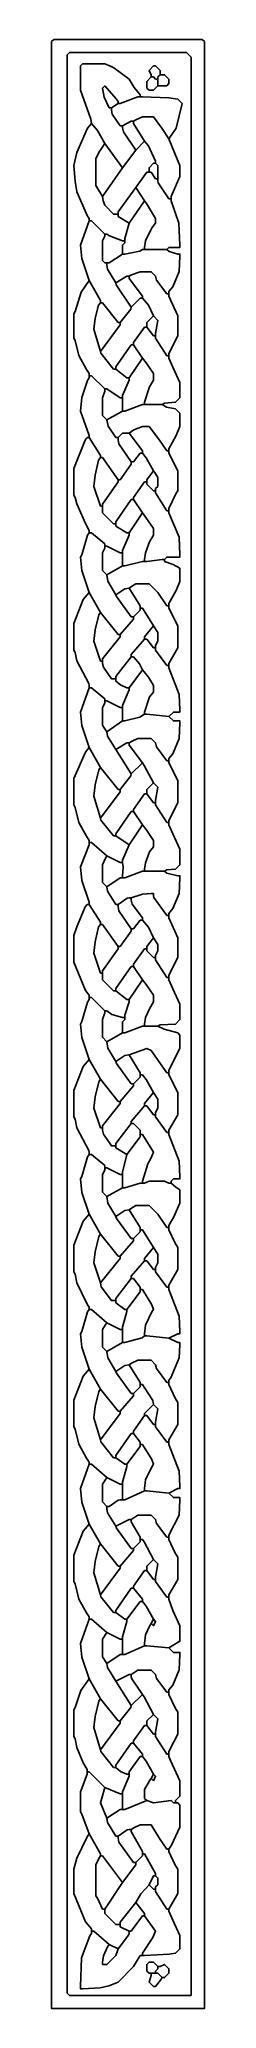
# Model space of a CAD drawing. Extents: x 0 to 1753, y 25 to 22631.
import ezdxf

# ---------------------------------------------------------------- set-up
doc = ezdxf.new("R2010")
doc.units = 0
doc.layers.get('0').update_dxf_attribs({"linetype": 'CONTINUOUS'})

msp = doc.modelspace()

# ---------------------------------------------------------------- linework, layer by layer
at = {"color": 7, "linetype": 'CONTINUOUS'}
for points in [[(1752.6, 50.8), (1752.6, 22606), (1727.2, 22631.4), (25.4, 22631.4), (0, 22606), (0, 50.8)], [(1574.8, 177.8), (203.2, 177.8), (177.8, 203.2), (177.8, 22453.6), (203.2, 22479), (1549.4, 22479), (1600.2, 22428.2), (1600.2, 203.2)], [(457.2, 21666.2), (449.58, 21714.46), (330.2, 22047.2), (330.2, 22326.6), (355.6, 22352), (609.6, 22352), (683.26, 22318.98), (713.74, 22306.28), (889, 22174.2), (945.896, 22077.172), (1016, 21996.4)], [(1143, 22199.6), (1092.2, 22148.8), (1092.2, 22072.6), (1117.6, 22047.2), (1168.4, 22047.2), (1219.2, 22098)], [(1143, 22225), (1117.6, 22275.8), (1168.4, 22326.6), (1193.8, 22326.6), (1244.6, 22275.8), (1244.6, 22250.4)], [(1143, 22199.6), (1143, 22225)], [(1168.4, 22199.6), (1143, 22199.6)], [(1193.8, 22174.2), (1168.4, 22199.6)], [(1219.2, 22174.2), (1193.8, 22174.2)], [(1219.2, 22199.6), (1244.6, 22225)], [(1219.2, 22174.2), (1219.2, 22199.6)], [(1219.2, 22148.8), (1219.2, 22174.2)], [(1244.6, 22225), (1244.6, 22250.4)], [(1270, 22225), (1244.6, 22225)], [(1244.6, 22098), (1320.8, 22098), (1346.2, 22123.4), (1346.2, 22174.2), (1295.4, 22225), (1270, 22225)], [(660.4, 21844), (601.98, 21968.46), (584.2, 22072.6), (609.6, 22098), (741.68, 21948.14), (762, 21920.2)], [(787.4, 21894.8), (990.6, 21971)], [(1016, 21971), (990.6, 21971)], [(1016, 21971), (1016, 21996.4)], [(1041.4, 21971), (1016, 21971)], [(1346.2, 21488.4), (1427.48, 21612.86), (1498.6, 21894.8), (1447.8, 21945.6), (1345.303529, 21959.345882), (1041.4, 21971)], [(1219.2, 22123.4), (1219.2, 22148.8)], [(1219.2, 22098), (1219.2, 22123.4)], [(1244.6, 22098), (1219.2, 22098)], [(685.8, 21844), (660.4, 21844)], [(685.8, 21844), (762, 21894.8)], [(685.8, 21818.6), (685.8, 21844)], [(787.4, 21640.8), (695.96, 21772.88), (685.8, 21818.6)], [(762, 21894.8), (762, 21920.2)], [(787.4, 21894.8), (762, 21894.8)], [(1346.2, 21488.4), (1264.138462, 21611.492308), (1168.4, 21742.4), (1041.4, 21742.4), (967.74, 21709.38), (939.8, 21691.6)], [(431.8, 20574), (411.48, 20601.94), (289.697297, 20880.516216), (269.102703, 21004.083784), (254, 21183.6), (289.697297, 21334.283784), (412.261538, 21611.492308), (457.2, 21666.2)], [(609.6, 21437.6), (527.304, 21585.428), (457.2, 21666.2)], [(812.8, 21640.8), (787.4, 21640.8)], [(812.8, 21640.8), (914.4, 21691.6)], [(812.8, 21615.4), (812.8, 21640.8)], [(965.2, 21361.4), (822.96, 21569.68), (812.8, 21615.4)], [(939.8, 21691.6), (914.4, 21691.6)], [(939.8, 21666.2), (939.8, 21691.6)], [(1066.8, 21463), (939.8, 21666.2)], [(1371.6, 20828), (1473.2, 21056.6), (1473.2, 21183.6), (1440.18, 21257.26), (1346.2, 21488.4)], [(584.2, 20828), (508, 20955), (508, 21259.8), (541.02, 21333.46), (609.6, 21437.6)], [(812.8, 21158.2), (609.6, 21437.6)], [(812.8, 21158.2), (965.2, 21361.4)], [(965.2, 21361.4), (1066.8, 21463)], [(1193.8, 21234.4), (1111.738462, 21408.292308), (1066.8, 21463)], [(584.2, 20828), (812.8, 21158.2)], [(965.2, 20929.6), (1092.2, 21107.4)], [(1117.6, 21107.4), (1092.2, 21107.4)], [(1117.6, 21132.8), (1117.6, 21158.2), (1168.4, 21209)], [(1117.6, 21107.4), (1117.6, 21132.8)], [(1143, 21107.4), (1117.6, 21107.4)], [(1193.8, 21031.2), (1143, 21107.4)], [(1193.8, 21209), (1168.4, 21209)], [(1193.8, 21209), (1193.8, 21234.4)], [(1219.2, 21056.6), (1219.2, 21183.6), (1193.8, 21209)], [(1219.2, 21031.2), (1193.8, 21031.2)], [(1219.2, 21031.2), (1219.2, 21056.6)], [(1219.2, 21005.8), (1219.2, 21031.2)], [(736.6, 20624.8), (711.2, 20624.8), (609.6, 20726.4), (591.82, 20779.74), (584.2, 20828)], [(762, 20650.2), (965.2, 20929.6)], [(1066.8, 20777.2), (965.2, 20929.6)], [(1346.2, 20802.6), (1224.28, 20982.94), (1219.2, 21005.8)], [(1371.6, 20802.6), (1346.2, 20802.6)], [(1371.6, 20802.6), (1371.6, 20828)], [(1371.6, 20777.2), (1371.6, 20802.6)], [(431.8, 20548.6), (431.8, 20574)], [(762, 20624.8), (736.6, 20624.8)], [(762, 20624.8), (762, 20650.2)], [(762, 20599.4), (762, 20624.8)], [(889, 20523.2), (762, 20599.4)], [(889, 20523.2), (1066.8, 20777.2)], [(1066.8, 20243.8), (1075.764706, 20317.758824), (1148.861538, 20468.492308), (1193.8, 20523.2), (1193.8, 20574), (1087.12, 20749.26), (1066.8, 20777.2)], [(1473.2, 20269.2), (1461.74918, 20522.159016), (1371.6, 20777.2)], [(431.8, 19862.8), (346.635294, 20114.558824), (330.2, 20269.2), (431.8, 20548.6)], [(457.2, 20548.6), (431.8, 20548.6)], [(609.6, 20396.2), (457.2, 20548.6)], [(609.6, 20066), (584.2, 20091.4), (584.2, 20320), (609.6, 20370.8)], [(635, 20396.2), (609.6, 20396.2)], [(609.6, 20370.8), (609.6, 20396.2)], [(812.8, 20320), (662.94, 20375.88), (635, 20396.2)], [(838.2, 20345.4), (889, 20523.2)], [(838.2, 20320), (838.2, 20345.4)], [(660.4, 20066), (812.8, 20167.6)], [(838.2, 20320), (812.8, 20320)], [(812.8, 20193), (812.8, 20269.2), (838.2, 20294.6)], [(812.8, 20167.6), (812.8, 20193)], [(838.2, 20167.6), (812.8, 20167.6)], [(838.2, 20294.6), (838.2, 20320)], [(838.2, 20167.6), (1013.758824, 20201.964706), (1041.4, 20218.4)], [(1066.8, 20218.4), (1041.4, 20218.4)], [(1066.8, 20218.4), (1066.8, 20243.8)], [(1092.2, 20218.4), (1066.8, 20218.4)], [(1320.8, 20218.4), (1092.2, 20218.4)], [(1320.8, 20218.4), (1346.2, 20243.8), (1447.8, 20243.8)], [(1447.8, 20167.6), (1348.74, 20198.08), (1320.8, 20218.4)], [(1346.2, 19735.8), (1391.138462, 19790.507692), (1462.258462, 19965.767692), (1473.2, 20142.2)], [(1447.8, 20243.8), (1473.2, 20243.8), (1473.2, 20269.2)], [(1473.2, 20142.2), (1473.2, 20167.6), (1447.8, 20167.6)], [(635, 20066), (609.6, 20066)], [(660.4, 20066), (635, 20066)], [(635, 20040.6), (635, 20066)], [(736.6, 19837.4), (642.62, 19992.34), (635, 20040.6)], [(736.6, 19837.4), (863.6, 19913.6)], [(889, 19913.6), (863.6, 19913.6)], [(1320.8, 19710.4), (1203.96, 19867.88), (1193.8, 19913.6), (1143, 19964.4), (1016, 19964.4), (916.641176, 19930.035294), (889, 19913.6)], [(889, 19888.2), (889, 19913.6)], [(431.8, 18796), (400.538462, 18842.892308), (312.42, 19001.74), (269.630769, 19175.046154), (254, 19202.4), (254, 19481.8), (269.630769, 19509.153846), (340.36, 19730.72), (431.8, 19862.8)], [(558.8, 19634.2), (431.8, 19862.8)], [(914.4, 19558), (741.68, 19814.54), (736.6, 19837.4)], [(1041.4, 19685), (889, 19888.2)], [(1041.4, 19659.6), (1041.4, 19685)], [(1346.2, 19710.4), (1320.8, 19710.4)], [(1346.2, 19710.4), (1346.2, 19735.8)], [(1346.2, 19685), (1346.2, 19710.4)], [(1346.2, 19024.6), (1447.8, 19227.8), (1447.8, 19456.4), (1346.2, 19685)], [(558.8, 19050), (482.6, 19304), (498.230769, 19432.953846), (538.48, 19580.86), (558.8, 19608.8)], [(558.8, 19608.8), (558.8, 19634.2)], [(584.2, 19608.8), (558.8, 19608.8)], [(762, 19380.2), (584.2, 19608.8)], [(787.4, 19380.2), (909.32, 19535.14), (914.4, 19558)], [(914.4, 19558), (1016, 19659.6)], [(1041.4, 19659.6), (1016, 19659.6)], [(1168.4, 19456.4), (1111.504, 19578.828), (1041.4, 19659.6)], [(1092.2, 19354.8), (1092.2, 19380.2), (1168.4, 19456.4)], [(1193.8, 19253.2), (1219.2, 19405.6), (1168.4, 19456.4)], [(558.8, 19050), (787.4, 19354.8)], [(787.4, 19380.2), (762, 19380.2)], [(787.4, 19354.8), (787.4, 19380.2)], [(939.8, 19151.6), (1066.8, 19329.4)], [(1092.2, 19329.4), (1066.8, 19329.4)], [(1092.2, 19329.4), (1092.2, 19354.8)], [(1168.4, 19227.8), (1092.2, 19329.4)], [(1193.8, 19227.8), (1168.4, 19227.8)], [(1193.8, 19227.8), (1193.8, 19253.2)], [(1193.8, 19202.4), (1193.8, 19227.8)], [(711.2, 18846.8), (564.661538, 19028.507692), (558.8, 19050)], [(736.6, 18872.2), (914.4, 19126.2)], [(939.8, 19126.2), (914.4, 19126.2)], [(939.8, 19126.2), (939.8, 19151.6)], [(1041.4, 18973.8), (939.8, 19126.2)], [(1320.8, 18999.2), (1193.8, 19202.4)], [(1346.2, 18999.2), (1320.8, 18999.2)], [(1346.2, 18999.2), (1346.2, 19024.6)], [(1346.2, 18973.8), (1346.2, 18999.2)], [(431.8, 18770.6), (431.8, 18796)], [(457.2, 18770.6), (431.8, 18770.6)], [(431.8, 18745.2), (431.8, 18770.6)], [(609.6, 18618.2), (457.2, 18770.6)], [(736.6, 18846.8), (711.2, 18846.8)], [(736.6, 18846.8), (736.6, 18872.2)], [(863.6, 18745.2), (736.6, 18846.8)], [(889, 18745.2), (1041.4, 18973.8)], [(1066.8, 18465.8), (1122.68, 18641.06), (1168.4, 18719.8), (1168.4, 18796), (1086.338462, 18919.092308), (1041.4, 18973.8)], [(1270, 18440.4), (1297.116216, 18455.502703), (1422.4, 18465.8), (1473.2, 18516.6), (1473.2, 18694.4), (1391.92, 18869.66), (1346.2, 18973.8)], [(431.8, 18084.8), (330.2, 18364.2), (346.635294, 18518.841176), (411.48, 18717.26), (431.8, 18745.2)], [(635, 18262.6), (584.2, 18313.4), (584.2, 18516.6), (609.6, 18592.8)], [(635, 18618.2), (609.6, 18618.2)], [(609.6, 18592.8), (609.6, 18618.2)], [(787.4, 18516.6), (635, 18618.2)], [(812.8, 18542), (889, 18719.8)], [(812.8, 18516.6), (812.8, 18542)], [(889, 18745.2), (863.6, 18745.2)], [(889, 18719.8), (889, 18745.2)], [(635, 18262.6), (812.8, 18364.2)], [(812.8, 18516.6), (787.4, 18516.6)], [(812.8, 18491.2), (812.8, 18516.6)], [(812.8, 18389.6), (812.8, 18491.2)], [(812.8, 18364.2), (812.8, 18389.6)], [(838.2, 18364.2), (812.8, 18364.2)], [(838.2, 18364.2), (1041.4, 18440.4)], [(1066.8, 18440.4), (1041.4, 18440.4)], [(1066.8, 18440.4), (1066.8, 18465.8)], [(1092.2, 18440.4), (1066.8, 18440.4)], [(1270, 18440.4), (1092.2, 18440.4)], [(1346.2, 17932.4), (1427.48, 18082.26), (1473.2, 18186.4), (1473.2, 18338.8), (1422.4, 18389.6), (1318.26, 18409.92), (1270, 18440.4)], [(431.8, 18059.4), (431.8, 18084.8)], [(736.6, 18059.4), (648.137931, 18191.655172), (635, 18262.6)], [(762, 18059.4), (812.8, 18110.2), (889, 18110.2)], [(1320.8, 17907), (1238.738462, 18030.092308), (1117.6, 18186.4), (1041.4, 18186.4), (945.055172, 18147.862069), (889, 18110.2)], [(1041.4, 17907), (889, 18110.2)], [(431.8, 16992.6), (386.861538, 17072.707692), (288.364706, 17299.641176), (270.435294, 17371.358824), (254, 17399), (254, 17703.8), (386.08, 18031.46), (406.4, 18059.4)], [(431.8, 18059.4), (406.4, 18059.4)], [(558.8, 17856.2), (431.8, 18059.4)], [(762, 18059.4), (736.6, 18059.4)], [(762, 18034), (762, 18059.4)], [(914.4, 17780), (772.16, 17988.28), (762, 18034)], [(939.8, 17780), (1016, 17881.6)], [(1041.4, 17881.6), (1016, 17881.6)], [(1041.4, 17881.6), (1041.4, 17907)], [(1168.4, 17678.4), (1086.338462, 17826.892308), (1041.4, 17881.6)], [(1346.2, 17907), (1320.8, 17907)], [(1346.2, 17907), (1346.2, 17932.4)], [(1346.2, 17881.6), (1346.2, 17907)], [(1346.2, 17246.6), (1430.02, 17421.86), (1447.8, 17449.8), (1447.8, 17678.4), (1346.2, 17881.6)], [(558.8, 17272), (482.6, 17500.6), (497.702703, 17629.316216), (538.48, 17802.86), (558.8, 17830.8)], [(558.8, 17830.8), (558.8, 17856.2)], [(584.2, 17830.8), (558.8, 17830.8)], [(762, 17576.8), (584.2, 17830.8)], [(787.4, 17576.8), (914.4, 17754.6)], [(939.8, 17780), (914.4, 17780)], [(914.4, 17754.6), (914.4, 17780)], [(1092.2, 17576.8), (1168.4, 17678.4)], [(1193.8, 17475.2), (1219.2, 17500.6), (1219.2, 17602.2), (1188.72, 17650.46), (1168.4, 17678.4)], [(584.2, 17297.4), (762, 17551.4)], [(787.4, 17576.8), (762, 17576.8)], [(762, 17551.4), (762, 17576.8)], [(939.8, 17373.6), (1066.8, 17551.4)], [(1092.2, 17551.4), (1066.8, 17551.4)], [(1092.2, 17551.4), (1092.2, 17576.8)], [(1092.2, 17526), (1092.2, 17551.4)], [(1168.4, 17449.8), (1092.2, 17526)], [(1193.8, 17449.8), (1168.4, 17449.8)], [(1193.8, 17449.8), (1193.8, 17475.2)], [(1193.8, 17424.4), (1193.8, 17449.8)], [(1320.8, 17221.2), (1193.8, 17424.4)], [(584.2, 17272), (558.8, 17272)], [(584.2, 17272), (584.2, 17297.4)], [(584.2, 17246.6), (584.2, 17272)], [(711.2, 17068.8), (584.2, 17195.8), (584.2, 17246.6)], [(736.6, 17094.2), (914.4, 17348.2)], [(889, 16967.2), (1041.4, 17195.8)], [(939.8, 17348.2), (914.4, 17348.2)], [(939.8, 17348.2), (939.8, 17373.6)], [(1041.4, 17195.8), (939.8, 17348.2)], [(1066.8, 16662.4), (1075.764706, 16736.358824), (1122.68, 16863.06), (1168.4, 16941.8), (1168.4, 17018), (1061.72, 17167.86), (1041.4, 17195.8)], [(1346.2, 17221.2), (1320.8, 17221.2)], [(1346.2, 17221.2), (1346.2, 17246.6)], [(1346.2, 17195.8), (1346.2, 17221.2)], [(1473.2, 16713.2), (1462.04878, 16915.160976), (1346.2, 17195.8)], [(431.8, 16281.4), (346.635294, 16533.158824), (330.2, 16687.8), (345.830769, 16715.153846), (411.48, 16939.26), (431.8, 16967.2)], [(431.8, 16967.2), (431.8, 16992.6)], [(457.2, 16967.2), (431.8, 16967.2)], [(609.6, 16840.2), (457.2, 16967.2)], [(736.6, 17068.8), (711.2, 17068.8)], [(736.6, 17068.8), (736.6, 17094.2)], [(736.6, 17043.4), (736.6, 17068.8)], [(863.6, 16967.2), (736.6, 17043.4)], [(889, 16967.2), (863.6, 16967.2)], [(889, 16941.8), (889, 16967.2)], [(635, 16484.6), (584.2, 16535.4), (584.2, 16738.6), (609.6, 16789.4)], [(609.6, 16814.8), (609.6, 16840.2)], [(635, 16814.8), (609.6, 16814.8)], [(609.6, 16789.4), (609.6, 16814.8)], [(787.4, 16738.6), (635, 16814.8)], [(812.8, 16738.6), (787.4, 16738.6)], [(812.8, 16764), (889, 16941.8)], [(812.8, 16738.6), (812.8, 16764)], [(812.8, 16713.2), (812.8, 16738.6)], [(635, 16484.6), (812.8, 16586.2)], [(812.8, 16611.6), (812.8, 16713.2)], [(812.8, 16586.2), (812.8, 16611.6)], [(838.2, 16586.2), (812.8, 16586.2)], [(838.2, 16586.2), (1041.4, 16637)], [(1066.8, 16637), (1041.4, 16637)], [(1066.8, 16637), (1066.8, 16662.4)], [(1092.2, 16637), (1066.8, 16637)], [(1092.2, 16637), (1270, 16662.4)], [(1295.4, 16662.4), (1270, 16662.4)], [(1295.4, 16662.4), (1320.8, 16687.8), (1447.8, 16687.8)], [(1295.4, 16637), (1295.4, 16662.4)], [(1346.2, 16154.4), (1427.48, 16304.26), (1473.2, 16408.4), (1473.2, 16560.8), (1394.758824, 16602.635294), (1295.4, 16637)], [(1447.8, 16687.8), (1473.2, 16687.8), (1473.2, 16713.2)], [(431.8, 15214.6), (425.938462, 15236.092308), (289.169231, 15495.953846), (269.630769, 15593.646154), (254, 15621), (254, 15925.8), (361.696, 16200.628), (431.8, 16281.4)], [(558.8, 16052.8), (431.8, 16281.4)], [(736.6, 16256), (643.964706, 16410.641176), (635, 16484.6)], [(736.6, 16256), (840.74, 16324.58), (889, 16332.2)], [(1320.8, 16129), (1219.2, 16281.4), (1117.6, 16383), (965.2, 16383), (916.94, 16352.52), (889, 16332.2)], [(1016, 16129), (889, 16332.2)], [(558.8, 15494), (482.6, 15722.6), (498.230769, 15851.553846), (541.02, 16024.86), (558.8, 16052.8)], [(762, 15798.8), (558.8, 16052.8)], [(914.4, 16002), (742.461538, 16234.507692), (736.6, 16256)], [(939.8, 16002), (1016, 16078.2)], [(1016, 16103.6), (1016, 16129)], [(1041.4, 16103.6), (1016, 16103.6)], [(1016, 16078.2), (1016, 16103.6)], [(1168.4, 15900.4), (1041.4, 16103.6)], [(1346.2, 16129), (1320.8, 16129)], [(1346.2, 16129), (1346.2, 16154.4)], [(1346.2, 16103.6), (1346.2, 16129)], [(1346.2, 15468.6), (1447.8, 15646.4), (1447.8, 15900.4), (1346.2, 16103.6)], [(787.4, 15798.8), (939.8, 15976.6)], [(939.8, 16002), (914.4, 16002)], [(939.8, 15976.6), (939.8, 16002)], [(1066.8, 15773.4), (1168.4, 15900.4)], [(1193.8, 15671.8), (1219.2, 15722.6), (1219.2, 15824.2), (1168.4, 15900.4)], [(584.2, 15519.4), (787.4, 15773.4)], [(787.4, 15798.8), (762, 15798.8)], [(787.4, 15773.4), (787.4, 15798.8)], [(914.4, 15570.2), (1066.8, 15748)], [(1066.8, 15748), (1066.8, 15773.4)], [(1092.2, 15748), (1066.8, 15748)], [(1168.4, 15646.4), (1092.2, 15748)], [(1193.8, 15646.4), (1168.4, 15646.4)], [(1193.8, 15646.4), (1193.8, 15671.8)], [(1193.8, 15621), (1193.8, 15646.4)], [(1320.8, 15443.2), (1193.8, 15621)], [(584.2, 15494), (558.8, 15494)], [(584.2, 15494), (584.2, 15519.4)], [(584.2, 15468.6), (584.2, 15494)], [(711.2, 15290.8), (685.8, 15290.8), (594.36, 15422.88), (584.2, 15468.6)], [(736.6, 15316.2), (914.4, 15544.8)], [(889, 15189.2), (1041.4, 15392.4)], [(914.4, 15544.8), (914.4, 15570.2)], [(939.8, 15544.8), (914.4, 15544.8)], [(1041.4, 15392.4), (1009.904, 15464.028), (939.8, 15544.8)], [(1066.8, 14909.8), (1123.461538, 15083.692308), (1168.4, 15138.4), (1168.4, 15214.6), (1111.504, 15311.628), (1041.4, 15392.4)], [(1346.2, 15443.2), (1320.8, 15443.2)], [(1346.2, 15443.2), (1346.2, 15468.6)], [(1346.2, 15417.8), (1346.2, 15443.2)], [(1473.2, 14935.2), (1462.258462, 15111.632308), (1346.2, 15417.8)], [(431.8, 14503.4), (346.635294, 14755.158824), (330.2, 14909.8), (431.8, 15189.2)], [(431.8, 15189.2), (431.8, 15214.6)], [(457.2, 15189.2), (431.8, 15189.2)], [(609.6, 15062.2), (457.2, 15189.2)], [(736.6, 15290.8), (711.2, 15290.8)], [(736.6, 15290.8), (736.6, 15316.2)], [(736.6, 15265.4), (736.6, 15290.8)], [(863.6, 15189.2), (791.307692, 15220.461538), (736.6, 15265.4)], [(812.8, 14986), (889, 15163.8)], [(889, 15189.2), (863.6, 15189.2)], [(889, 15163.8), (889, 15189.2)], [(635, 14681.2), (604.52, 14729.46), (584.2, 14757.4), (584.2, 14960.6), (609.6, 15011.4)], [(609.6, 15036.8), (609.6, 15062.2)], [(635, 15036.8), (609.6, 15036.8)], [(609.6, 15011.4), (609.6, 15036.8)], [(787.4, 14960.6), (635, 15036.8)], [(812.8, 14960.6), (787.4, 14960.6)], [(812.8, 14960.6), (812.8, 14986)], [(812.8, 14935.2), (812.8, 14960.6)], [(812.8, 14833.6), (812.8, 14935.2)], [(1447.8, 14909.8), (1473.2, 14909.8), (1473.2, 14935.2)], [(635, 14681.2), (812.8, 14808.2)], [(812.8, 14808.2), (812.8, 14833.6)], [(838.2, 14808.2), (812.8, 14808.2)], [(838.2, 14808.2), (1010.92, 14848.84), (1066.8, 14884.4)], [(1066.8, 14884.4), (1066.8, 14909.8)], [(1092.2, 14884.4), (1066.8, 14884.4)], [(1346.2, 14859), (1092.2, 14884.4)], [(1346.2, 14859), (1397, 14909.8), (1447.8, 14909.8)], [(1447.8, 14808.2), (1397, 14808.2), (1346.2, 14859)], [(1346.2, 14376.4), (1391.138462, 14431.107692), (1462.258462, 14606.367692), (1473.2, 14782.8)], [(1473.2, 14782.8), (1473.2, 14808.2), (1447.8, 14808.2)], [(431.8, 13436.6), (400.538462, 13483.492308), (312.42, 13642.34), (269.630769, 13815.646154), (254, 13843), (254, 14147.8), (386.861538, 14448.692308), (431.8, 14503.4)], [(558.8, 14274.8), (431.8, 14503.4)], [(736.6, 14478), (642.62, 14632.94), (635, 14681.2)], [(736.6, 14478), (863.6, 14554.2)], [(914.4, 14198.6), (736.6, 14478)], [(889, 14554.2), (863.6, 14554.2)], [(1320.8, 14351), (1205.005882, 14510.123529), (1193.8, 14554.2), (1143, 14605), (990.6, 14605), (916.94, 14571.98), (889, 14554.2)], [(889, 14528.8), (889, 14554.2)], [(1041.4, 14325.6), (889, 14528.8)], [(558.8, 13690.6), (482.6, 13944.6), (498.230769, 14073.553846), (541.02, 14246.86), (558.8, 14274.8)], [(762, 14020.8), (558.8, 14274.8)], [(914.4, 14198.6), (1041.4, 14325.6)], [(1168.4, 14097), (1061.72, 14297.66), (1041.4, 14325.6)], [(1346.2, 14351), (1320.8, 14351)], [(1346.2, 14351), (1346.2, 14376.4)], [(1346.2, 14325.6), (1346.2, 14351)], [(1346.2, 13665.2), (1447.8, 13868.4), (1447.8, 14122.4), (1346.2, 14325.6)], [(787.4, 14020.8), (762, 14020.8)], [(787.4, 14020.8), (909.32, 14175.74), (914.4, 14198.6)], [(787.4, 13995.4), (787.4, 14020.8)], [(1092.2, 13995.4), (1092.2, 14020.8), (1168.4, 14097)], [(1193.8, 13893.8), (1219.2, 14046.2), (1168.4, 14097)], [(558.8, 13690.6), (787.4, 13995.4)], [(939.8, 13792.2), (1066.8, 13970)], [(939.8, 13766.8), (939.8, 13792.2)], [(1092.2, 13970), (1066.8, 13970)], [(1092.2, 13970), (1092.2, 13995.4)], [(1168.4, 13868.4), (1092.2, 13970)], [(1193.8, 13868.4), (1168.4, 13868.4)], [(1193.8, 13868.4), (1193.8, 13893.8)], [(1193.8, 13843), (1193.8, 13868.4)], [(1320.8, 13639.8), (1193.8, 13843)], [(711.2, 13487.4), (564.661538, 13669.107692), (558.8, 13690.6)], [(736.6, 13512.8), (914.4, 13766.8)], [(889, 13385.8), (1041.4, 13614.4)], [(939.8, 13766.8), (914.4, 13766.8)], [(1041.4, 13614.4), (939.8, 13766.8)], [(1066.8, 13106.4), (1075.764706, 13180.358824), (1123.461538, 13305.692308), (1168.4, 13360.4), (1168.4, 13436.6), (1086.338462, 13559.692308), (1041.4, 13614.4)], [(1295.4, 13081), (1322.753846, 13096.630769), (1422.4, 13106.4), (1473.2, 13157.2), (1473.2, 13335), (1391.92, 13510.26), (1346.2, 13614.4)], [(1346.2, 13639.8), (1320.8, 13639.8)], [(1346.2, 13639.8), (1346.2, 13665.2)], [(1346.2, 13614.4), (1346.2, 13639.8)], [(431.8, 12725.4), (346.635294, 12977.158824), (330.2, 13131.8), (431.8, 13385.8)], [(431.8, 13411.2), (431.8, 13436.6)], [(457.2, 13411.2), (431.8, 13411.2)], [(431.8, 13385.8), (431.8, 13411.2)], [(635, 13258.8), (457.2, 13411.2)], [(736.6, 13487.4), (711.2, 13487.4)], [(736.6, 13487.4), (736.6, 13512.8)], [(889, 13385.8), (736.6, 13487.4)], [(812.8, 13208), (889, 13385.8)], [(635, 12903.2), (584.2, 12954), (584.2, 13157.2), (617.22, 13230.86), (635, 13258.8)], [(787.4, 13182.6), (635, 13258.8)], [(812.8, 13182.6), (787.4, 13182.6)], [(812.8, 13182.6), (812.8, 13208)], [(812.8, 13030.2), (822.569231, 13129.846154), (812.8, 13182.6)], [(635, 12903.2), (787.4, 13004.8)], [(736.6, 12700), (642.62, 12854.94), (635, 12903.2)], [(812.8, 13004.8), (787.4, 13004.8)], [(812.8, 13004.8), (812.8, 13030.2)], [(838.2, 13004.8), (812.8, 13004.8)], [(838.2, 13004.8), (1041.4, 13081)], [(1066.8, 13081), (1041.4, 13081)], [(1066.8, 13081), (1066.8, 13106.4)], [(1092.2, 13081), (1066.8, 13081)], [(1295.4, 13081), (1092.2, 13081)], [(1447.8, 13030.2), (1323.34, 13060.68), (1295.4, 13081)], [(1346.2, 12598.4), (1391.138462, 12653.107692), (1462.258462, 12828.367692), (1473.2, 13004.8)], [(1473.2, 13004.8), (1473.2, 13030.2), (1447.8, 13030.2)], [(431.8, 11658.6), (386.861538, 11713.307692), (254, 12039.6), (254, 12344.4), (288.364706, 12443.758824), (386.08, 12672.06), (406.4, 12700)], [(431.8, 12700), (406.4, 12700)], [(431.8, 12700), (431.8, 12725.4)], [(558.8, 12496.8), (431.8, 12700)], [(762, 12700), (736.6, 12700)], [(762, 12700), (866.14, 12771.12), (889, 12776.2)], [(762, 12674.6), (762, 12700)], [(914.4, 12420.6), (772.16, 12628.88), (762, 12674.6)], [(914.4, 12776.2), (889, 12776.2)], [(914.4, 12776.2), (1043.353846, 12817.230769), (1143, 12827)], [(914.4, 12750.8), (914.4, 12776.2)], [(1041.4, 12547.6), (924.56, 12705.08), (914.4, 12750.8)], [(1168.4, 12801.6), (1168.4, 12827), (1143, 12827)], [(1320.8, 12573), (1173.48, 12778.74), (1168.4, 12801.6)], [(558.8, 11912.6), (482.6, 12141.2), (497.702703, 12269.916216), (538.48, 12443.46), (558.8, 12471.4)], [(558.8, 12471.4), (558.8, 12496.8)], [(584.2, 12471.4), (558.8, 12471.4)], [(762, 12217.4), (584.2, 12471.4)], [(939.8, 12420.6), (1016, 12522.2)], [(1041.4, 12522.2), (1016, 12522.2)], [(1041.4, 12522.2), (1041.4, 12547.6)], [(1168.4, 12319), (1111.504, 12441.428), (1041.4, 12522.2)], [(1346.2, 12573), (1320.8, 12573)], [(1346.2, 12573), (1346.2, 12598.4)], [(1346.2, 12547.6), (1346.2, 12573)], [(1346.2, 11887.2), (1447.8, 12090.4), (1447.8, 12319), (1346.2, 12547.6)], [(787.4, 12217.4), (762, 12217.4)], [(762, 12192), (762, 12217.4)], [(787.4, 12217.4), (914.4, 12395.2)], [(939.8, 12420.6), (914.4, 12420.6)], [(914.4, 12395.2), (914.4, 12420.6)], [(1092.2, 12217.4), (1168.4, 12319)], [(1092.2, 12192), (1092.2, 12217.4)], [(1193.8, 12115.8), (1219.2, 12166.6), (1219.2, 12242.8), (1168.4, 12319)], [(584.2, 11938), (762, 12192)], [(736.6, 11734.8), (914.4, 11988.8)], [(939.8, 11988.8), (914.4, 11988.8)], [(939.8, 12014.2), (1066.8, 12192)], [(939.8, 11988.8), (939.8, 12014.2)], [(1041.4, 11836.4), (939.8, 11988.8)], [(1092.2, 12192), (1066.8, 12192)], [(1092.2, 12166.6), (1092.2, 12192)], [(1168.4, 12090.4), (1092.2, 12166.6)], [(1193.8, 12090.4), (1168.4, 12090.4)], [(1193.8, 12090.4), (1193.8, 12115.8)], [(1193.8, 12065), (1193.8, 12090.4)], [(1320.8, 11861.8), (1193.8, 12065)], [(584.2, 11912.6), (558.8, 11912.6)], [(584.2, 11912.6), (584.2, 11938)], [(584.2, 11887.2), (584.2, 11912.6)], [(711.2, 11709.4), (584.2, 11836.4), (584.2, 11887.2)], [(889, 11607.8), (1041.4, 11836.4)], [(1066.8, 11328.4), (1075.764706, 11402.358824), (1122.68, 11503.66), (1168.4, 11582.4), (1168.4, 11658.6), (1086.338462, 11781.692308), (1041.4, 11836.4)], [(1219.2, 11303), (1245.967692, 11317.458462), (1422.4, 11328.4), (1473.2, 11379.2), (1473.2, 11557), (1391.92, 11732.26), (1346.2, 11836.4)], [(1346.2, 11861.8), (1320.8, 11861.8)], [(1346.2, 11861.8), (1346.2, 11887.2)], [(1346.2, 11836.4), (1346.2, 11861.8)], [(431.8, 10922), (346.635294, 11173.758824), (330.2, 11328.4), (345.830769, 11355.753846), (411.48, 11579.86), (431.8, 11607.8)], [(431.8, 11633.2), (431.8, 11658.6)], [(457.2, 11633.2), (431.8, 11633.2)], [(431.8, 11607.8), (431.8, 11633.2)], [(609.6, 11480.8), (457.2, 11633.2)], [(736.6, 11709.4), (711.2, 11709.4)], [(736.6, 11709.4), (736.6, 11734.8)], [(863.6, 11607.8), (736.6, 11709.4)], [(838.2, 11430), (889, 11582.4)], [(889, 11607.8), (863.6, 11607.8)], [(889, 11582.4), (889, 11607.8)], [(635, 11125.2), (584.2, 11176), (584.2, 11379.2), (609.6, 11455.4)], [(635, 11480.8), (609.6, 11480.8)], [(609.6, 11455.4), (609.6, 11480.8)], [(812.8, 11404.6), (689.707692, 11435.861538), (635, 11480.8)], [(838.2, 11404.6), (812.8, 11404.6)], [(812.8, 11252.2), (812.8, 11353.8), (838.2, 11379.2)], [(838.2, 11404.6), (838.2, 11430)], [(838.2, 11379.2), (838.2, 11404.6)], [(838.2, 11226.8), (1041.4, 11303)], [(1066.8, 11303), (1041.4, 11303)], [(1066.8, 11303), (1066.8, 11328.4)], [(1092.2, 11303), (1066.8, 11303)], [(1219.2, 11303), (1092.2, 11303)], [(1346.2, 10795), (1455.42, 11021.06), (1473.2, 11049), (1473.2, 11201.4), (1447.8, 11226.8), (1292.86, 11269.98), (1219.2, 11303)], [(635, 11125.2), (812.8, 11226.8)], [(736.6, 10896.6), (643.964706, 11051.241176), (635, 11125.2)], [(812.8, 11226.8), (812.8, 11252.2)], [(838.2, 11226.8), (812.8, 11226.8)], [(431.8, 9855.2), (425.938462, 9876.692308), (289.169231, 10136.553846), (269.630769, 10234.246154), (254, 10261.6), (254, 10566.4), (361.696, 10841.228), (431.8, 10922)], [(558.8, 10693.4), (431.8, 10922)], [(736.6, 10896.6), (840.74, 10965.18), (889, 10972.8)], [(914.4, 10642.6), (742.461538, 10875.107692), (736.6, 10896.6)], [(1320.8, 10769.6), (1143, 11023.6), (1092.2, 11049), (889, 10972.8)], [(1016, 10769.6), (889, 10972.8)], [(558.8, 10134.6), (482.6, 10363.2), (498.230769, 10492.153846), (541.02, 10665.46), (558.8, 10693.4)], [(762, 10439.4), (558.8, 10693.4)], [(939.8, 10642.6), (914.4, 10642.6)], [(939.8, 10642.6), (1016, 10718.8)], [(939.8, 10617.2), (939.8, 10642.6)], [(1016, 10744.2), (1016, 10769.6)], [(1041.4, 10744.2), (1016, 10744.2)], [(1016, 10718.8), (1016, 10744.2)], [(1168.4, 10541), (1086.338462, 10689.492308), (1041.4, 10744.2)], [(1346.2, 10769.6), (1320.8, 10769.6)], [(1346.2, 10769.6), (1346.2, 10795)], [(1346.2, 10744.2), (1346.2, 10769.6)], [(1346.2, 10109.2), (1447.8, 10287), (1447.8, 10541), (1346.2, 10744.2)], [(584.2, 10160), (787.4, 10414)], [(787.4, 10439.4), (762, 10439.4)], [(787.4, 10439.4), (939.8, 10617.2)], [(787.4, 10414), (787.4, 10439.4)], [(1066.8, 10414), (1168.4, 10541)], [(1066.8, 10388.6), (1066.8, 10414)], [(1193.8, 10312.4), (1219.2, 10363.2), (1219.2, 10464.8), (1168.4, 10541)], [(736.6, 9956.8), (914.4, 10185.4)], [(914.4, 10210.8), (1066.8, 10388.6)], [(914.4, 10185.4), (914.4, 10210.8)], [(939.8, 10185.4), (914.4, 10185.4)], [(1016, 10083.8), (1016, 10109.2), (939.8, 10185.4)], [(1092.2, 10388.6), (1066.8, 10388.6)], [(1168.4, 10287), (1092.2, 10388.6)], [(1193.8, 10287), (1168.4, 10287)], [(1193.8, 10287), (1193.8, 10312.4)], [(1193.8, 10261.6), (1193.8, 10287)], [(1320.8, 10083.8), (1193.8, 10261.6)], [(584.2, 10134.6), (558.8, 10134.6)], [(584.2, 10134.6), (584.2, 10160)], [(584.2, 10109.2), (584.2, 10134.6)], [(711.2, 9931.4), (685.8, 9931.4), (594.36, 10063.48), (584.2, 10109.2)], [(736.6, 9931.4), (736.6, 9956.8)], [(863.6, 9829.8), (1016, 10033)], [(1016, 10058.4), (1016, 10083.8)], [(1041.4, 10058.4), (1016, 10058.4)], [(1016, 10033), (1016, 10058.4)], [(1041.4, 9525), (1102.36, 9723.12), (1137.138462, 9782.907692), (1168.4, 9855.2), (1041.4, 10058.4)], [(1346.2, 10083.8), (1320.8, 10083.8)], [(1346.2, 10083.8), (1346.2, 10109.2)], [(1346.2, 10058.4), (1346.2, 10083.8)], [(1473.2, 9575.8), (1462.258462, 9752.232308), (1346.2, 10058.4)], [(431.8, 9144), (346.635294, 9395.758824), (330.2, 9550.4), (345.830769, 9577.753846), (411.48, 9801.86), (431.8, 9829.8)], [(431.8, 9829.8), (431.8, 9855.2)], [(457.2, 9829.8), (431.8, 9829.8)], [(609.6, 9702.8), (457.2, 9829.8)], [(736.6, 9931.4), (711.2, 9931.4)], [(736.6, 9906), (736.6, 9931.4)], [(863.6, 9829.8), (736.6, 9906)], [(812.8, 9626.6), (863.6, 9829.8)], [(635, 9347.2), (584.2, 9398), (584.2, 9601.2), (609.6, 9652)], [(609.6, 9677.4), (609.6, 9702.8)], [(635, 9677.4), (609.6, 9677.4)], [(609.6, 9652), (609.6, 9677.4)], [(787.4, 9601.2), (635, 9677.4)], [(812.8, 9601.2), (787.4, 9601.2)], [(812.8, 9601.2), (812.8, 9626.6)], [(812.8, 9575.8), (812.8, 9601.2)], [(812.8, 9474.2), (812.8, 9575.8)], [(838.2, 9448.8), (1016, 9499.6)], [(1041.4, 9499.6), (1016, 9499.6)], [(1041.4, 9499.6), (1041.4, 9525)], [(1066.8, 9499.6), (1041.4, 9499.6)], [(1346.2, 9499.6), (1295.4, 9525), (1117.6, 9525), (1066.8, 9499.6)], [(1371.6, 9499.6), (1346.2, 9499.6)], [(1346.2, 9017), (1402.08, 9116.06), (1473.2, 9271), (1473.2, 9423.4), (1426.307692, 9454.661538), (1371.6, 9499.6)], [(1371.6, 9525), (1397, 9550.4), (1447.8, 9550.4)], [(1371.6, 9499.6), (1371.6, 9525)], [(1447.8, 9550.4), (1473.2, 9550.4), (1473.2, 9575.8)], [(635, 9347.2), (812.8, 9448.8)], [(736.6, 9118.6), (643.964706, 9273.241176), (635, 9347.2)], [(812.8, 9448.8), (812.8, 9474.2)], [(838.2, 9448.8), (812.8, 9448.8)], [(431.8, 8077.2), (411.48, 8105.14), (289.169231, 8358.553846), (269.630769, 8456.246154), (254, 8483.6), (254, 8788.4), (361.696, 9063.228), (431.8, 9144)], [(558.8, 8915.4), (431.8, 9144)], [(736.6, 9118.6), (840.74, 9187.18), (889, 9194.8)], [(914.4, 8864.6), (742.461538, 9097.107692), (736.6, 9118.6)], [(1320.8, 8991.6), (1219.2, 9144), (1117.6, 9245.6), (965.2, 9245.6), (916.94, 9215.12), (889, 9194.8)], [(1016, 8991.6), (889, 9194.8)], [(558.8, 8356.6), (482.6, 8585.2), (498.230769, 8714.153846), (541.02, 8887.46), (558.8, 8915.4)], [(762, 8661.4), (558.8, 8915.4)], [(787.4, 8661.4), (939.8, 8839.2)], [(939.8, 8864.6), (914.4, 8864.6)], [(939.8, 8864.6), (1016, 8940.8)], [(939.8, 8839.2), (939.8, 8864.6)], [(1016, 8966.2), (1016, 8991.6)], [(1041.4, 8966.2), (1016, 8966.2)], [(1016, 8940.8), (1016, 8966.2)], [(1168.4, 8763), (1041.4, 8966.2)], [(1346.2, 8991.6), (1320.8, 8991.6)], [(1346.2, 8991.6), (1346.2, 9017)], [(1346.2, 8966.2), (1346.2, 8991.6)], [(1346.2, 8331.2), (1447.8, 8509), (1447.8, 8763), (1417.32, 8811.26), (1346.2, 8966.2)], [(558.8, 8356.6), (787.4, 8636)], [(787.4, 8661.4), (762, 8661.4)], [(787.4, 8636), (787.4, 8661.4)], [(914.4, 8432.8), (1066.8, 8610.6)], [(1066.8, 8636), (1168.4, 8763)], [(1066.8, 8610.6), (1066.8, 8636)], [(1092.2, 8610.6), (1066.8, 8610.6)], [(1168.4, 8509), (1092.2, 8610.6)], [(1193.8, 8534.4), (1219.2, 8585.2), (1219.2, 8686.8), (1168.4, 8763)], [(736.6, 8178.8), (914.4, 8407.4)], [(914.4, 8407.4), (914.4, 8432.8)], [(939.8, 8407.4), (914.4, 8407.4)], [(1016, 8305.8), (939.8, 8407.4)], [(1193.8, 8509), (1168.4, 8509)], [(1193.8, 8509), (1193.8, 8534.4)], [(1193.8, 8483.6), (1193.8, 8509)], [(1320.8, 8305.8), (1193.8, 8483.6)], [(711.2, 8153.4), (685.8, 8153.4), (570.005882, 8312.523529), (558.8, 8356.6)], [(736.6, 8153.4), (711.2, 8153.4)], [(736.6, 8153.4), (736.6, 8178.8)], [(736.6, 8128), (736.6, 8153.4)], [(863.6, 8051.8), (1016, 8255)], [(1016, 8280.4), (1016, 8305.8)], [(1041.4, 8280.4), (1016, 8280.4)], [(1016, 8255), (1016, 8280.4)], [(1066.8, 7772.4), (1076.569231, 7872.046154), (1148.08, 8023.86), (1168.4, 8051.8), (1148.08, 8105.14), (1041.4, 8280.4)], [(1346.2, 8305.8), (1320.8, 8305.8)], [(1346.2, 8305.8), (1346.2, 8331.2)], [(1346.2, 8280.4), (1346.2, 8305.8)], [(1473.2, 7797.8), (1462.258462, 7974.232308), (1346.2, 8280.4)], [(431.8, 7366), (346.635294, 7617.758824), (330.2, 7772.4), (345.830769, 7799.753846), (411.48, 8023.86), (431.8, 8051.8)], [(431.8, 8051.8), (431.8, 8077.2)], [(457.2, 8051.8), (431.8, 8051.8)], [(635, 7899.4), (457.2, 8051.8)], [(838.2, 8051.8), (736.6, 8128)], [(812.8, 7848.6), (863.6, 8026.4)], [(863.6, 8051.8), (838.2, 8051.8)], [(863.6, 8026.4), (863.6, 8051.8)], [(635, 7569.2), (584.2, 7620), (584.2, 7823.2), (614.68, 7871.46), (635, 7899.4)], [(787.4, 7823.2), (635, 7899.4)], [(812.8, 7823.2), (787.4, 7823.2)], [(812.8, 7823.2), (812.8, 7848.6)], [(812.8, 7797.8), (812.8, 7823.2)], [(812.8, 7696.2), (812.8, 7797.8)], [(812.8, 7670.8), (812.8, 7696.2)], [(838.2, 7670.8), (1038.86, 7726.68), (1066.8, 7747)], [(1066.8, 7747), (1066.8, 7772.4)], [(1092.2, 7747), (1066.8, 7747)], [(1346.2, 7721.6), (1092.2, 7747)], [(1346.2, 7721.6), (1447.8, 7772.4)], [(1447.8, 7670.8), (1346.2, 7721.6)], [(1447.8, 7772.4), (1473.2, 7772.4), (1473.2, 7797.8)], [(635, 7569.2), (812.8, 7670.8)], [(736.6, 7340.6), (643.964706, 7495.241176), (635, 7569.2)], [(838.2, 7670.8), (812.8, 7670.8)], [(1320.8, 7213.6), (1205.005882, 7372.723529), (1193.8, 7416.8), (1143, 7467.6), (990.6, 7467.6), (916.94, 7434.58), (889, 7416.8)], [(1346.2, 7239), (1366.52, 7266.94), (1462.532, 7494.524), (1473.2, 7645.4)], [(1473.2, 7645.4), (1473.2, 7670.8), (1447.8, 7670.8)], [(431.8, 6299.2), (400.538462, 6346.092308), (312.42, 6504.94), (269.630769, 6678.246154), (254, 6705.6), (254, 7010.4), (361.696, 7285.228), (431.8, 7366)], [(558.8, 7137.4), (431.8, 7366)], [(736.6, 7340.6), (840.74, 7409.18), (889, 7416.8)], [(914.4, 7086.6), (742.461538, 7319.107692), (736.6, 7340.6)], [(1016, 7213.6), (889, 7416.8)], [(1346.2, 7213.6), (1346.2, 7239)], [(558.8, 6553.2), (482.6, 6807.2), (498.230769, 6936.153846), (541.02, 7109.46), (558.8, 7137.4)], [(762, 6883.4), (558.8, 7137.4)], [(787.4, 6883.4), (939.8, 7061.2)], [(939.8, 7086.6), (914.4, 7086.6)], [(939.8, 7086.6), (1016, 7162.8)], [(939.8, 7061.2), (939.8, 7086.6)], [(1016, 7188.2), (1016, 7213.6)], [(1041.4, 7188.2), (1016, 7188.2)], [(1016, 7162.8), (1016, 7188.2)], [(1168.4, 6959.6), (1160.78, 7007.86), (1061.72, 7160.26), (1041.4, 7188.2)], [(1346.2, 7213.6), (1320.8, 7213.6)], [(1346.2, 7188.2), (1346.2, 7213.6)], [(1346.2, 6553.2), (1447.8, 6731), (1447.8, 6985), (1417.32, 7033.26), (1346.2, 7188.2)], [(558.8, 6553.2), (787.4, 6858)], [(787.4, 6883.4), (762, 6883.4)], [(787.4, 6858), (787.4, 6883.4)], [(939.8, 6654.8), (1066.8, 6832.6)], [(1066.8, 6858), (1168.4, 6959.6)], [(1066.8, 6832.6), (1066.8, 6858)], [(1092.2, 6832.6), (1066.8, 6832.6)], [(1168.4, 6731), (1092.2, 6832.6)], [(1193.8, 6756.4), (1219.2, 6908.8), (1168.4, 6959.6)], [(736.6, 6375.4), (914.4, 6629.4)], [(939.8, 6629.4), (914.4, 6629.4)], [(939.8, 6629.4), (939.8, 6654.8)], [(1016, 6527.8), (939.8, 6629.4)], [(1193.8, 6731), (1168.4, 6731)], [(1193.8, 6731), (1193.8, 6756.4)], [(1193.8, 6705.6), (1193.8, 6731)], [(1320.8, 6527.8), (1193.8, 6705.6)], [(711.2, 6350), (564.661538, 6531.707692), (558.8, 6553.2)], [(736.6, 6350), (711.2, 6350)], [(736.6, 6350), (736.6, 6375.4)], [(838.2, 6273.8), (736.6, 6350)], [(863.6, 6273.8), (1016, 6477)], [(1016, 6502.4), (1016, 6527.8)], [(1041.4, 6502.4), (1016, 6502.4)], [(1016, 6477), (1016, 6502.4)], [(1066.8, 5994.4), (1076.569231, 6094.046154), (1148.08, 6245.86), (1168.4, 6273.8), (1148.08, 6327.14), (1041.4, 6502.4)], [(1346.2, 6527.8), (1320.8, 6527.8)], [(1346.2, 6527.8), (1346.2, 6553.2)], [(1346.2, 6502.4), (1346.2, 6527.8)], [(1473.2, 6019.8), (1462.258462, 6196.232308), (1346.2, 6502.4)], [(431.8, 5588), (346.635294, 5839.758824), (330.2, 5994.4), (431.8, 6273.8)], [(431.8, 6273.8), (431.8, 6299.2)], [(457.2, 6273.8), (431.8, 6273.8)], [(635, 6121.4), (457.2, 6273.8)], [(635, 5791.2), (584.2, 5842), (584.2, 6045.2), (614.68, 6093.46), (635, 6121.4)], [(787.4, 6045.2), (635, 6121.4)], [(812.8, 6070.6), (863.6, 6248.4)], [(863.6, 6273.8), (838.2, 6273.8)], [(863.6, 6248.4), (863.6, 6273.8)], [(812.8, 6045.2), (787.4, 6045.2)], [(812.8, 6045.2), (812.8, 6070.6)], [(812.8, 6019.8), (812.8, 6045.2)], [(812.8, 5892.8), (812.8, 6019.8)], [(812.8, 5867.4), (812.8, 5892.8)], [(838.2, 5867.4), (1066.8, 5969)], [(1066.8, 5969), (1066.8, 5994.4)], [(1092.2, 5969), (1066.8, 5969)], [(1346.2, 5943.6), (1092.2, 5969)], [(1346.2, 5943.6), (1447.8, 5994.4)], [(1447.8, 5892.8), (1397, 5892.8), (1346.2, 5943.6)], [(1447.8, 5994.4), (1473.2, 5994.4), (1473.2, 6019.8)], [(1473.2, 5867.4), (1473.2, 5892.8), (1447.8, 5892.8)], [(660.4, 5791.2), (635, 5791.2)], [(635, 5765.8), (635, 5791.2)], [(736.6, 5562.6), (642.62, 5717.54), (635, 5765.8)], [(660.4, 5791.2), (764.54, 5862.32), (787.4, 5867.4)], [(812.8, 5867.4), (787.4, 5867.4)], [(838.2, 5867.4), (812.8, 5867.4)], [(1320.8, 5435.6), (1205.005882, 5594.723529), (1193.8, 5638.8), (1143, 5689.6), (990.6, 5689.6), (942.34, 5659.12), (914.4, 5638.8)], [(1346.2, 5461), (1462.258462, 5690.967692), (1473.2, 5867.4)], [(431.8, 4521.2), (400.538462, 4568.092308), (312.42, 4726.94), (269.630769, 4900.246154), (254, 4927.6), (254, 5232.4), (361.696, 5507.228), (431.8, 5588)], [(558.8, 5359.4), (431.8, 5588)], [(736.6, 5562.6), (889, 5638.8)], [(914.4, 5308.6), (742.461538, 5541.107692), (736.6, 5562.6)], [(914.4, 5638.8), (889, 5638.8)], [(914.4, 5613.4), (914.4, 5638.8)], [(1016, 5435.6), (914.4, 5613.4)], [(1016, 5410.2), (1016, 5435.6)], [(1346.2, 5435.6), (1320.8, 5435.6)], [(1346.2, 5435.6), (1346.2, 5461)], [(1346.2, 5410.2), (1346.2, 5435.6)], [(558.8, 4775.2), (482.6, 5029.2), (498.230769, 5158.153846), (541.02, 5331.46), (558.8, 5359.4)], [(762, 5105.4), (558.8, 5359.4)], [(787.4, 5105.4), (939.8, 5283.2)], [(939.8, 5308.6), (914.4, 5308.6)], [(939.8, 5308.6), (1016, 5384.8)], [(939.8, 5283.2), (939.8, 5308.6)], [(1041.4, 5410.2), (1016, 5410.2)], [(1016, 5384.8), (1016, 5410.2)], [(1168.4, 5181.6), (1061.72, 5382.26), (1041.4, 5410.2)], [(1346.2, 4775.2), (1447.8, 4953), (1447.8, 5207), (1417.32, 5255.26), (1346.2, 5410.2)], [(558.8, 4775.2), (787.4, 5080)], [(787.4, 5105.4), (762, 5105.4)], [(787.4, 5080), (787.4, 5105.4)], [(939.8, 4876.8), (1066.8, 5054.6)], [(1092.2, 5054.6), (1066.8, 5054.6)], [(1092.2, 5080), (1092.2, 5105.4), (1168.4, 5181.6)], [(1092.2, 5054.6), (1092.2, 5080)], [(1168.4, 4953), (1092.2, 5054.6)], [(1193.8, 4978.4), (1219.2, 5130.8), (1168.4, 5181.6)], [(1193.8, 4953), (1193.8, 4978.4)], [(711.2, 4572), (564.661538, 4753.707692), (558.8, 4775.2)], [(736.6, 4597.4), (914.4, 4851.4)], [(939.8, 4851.4), (914.4, 4851.4)], [(939.8, 4851.4), (939.8, 4876.8)], [(1041.4, 4724.4), (939.8, 4851.4)], [(1193.8, 4953), (1168.4, 4953)], [(1193.8, 4927.6), (1193.8, 4953)], [(1320.8, 4749.8), (1193.8, 4927.6)], [(1346.2, 4749.8), (1320.8, 4749.8)], [(1346.2, 4749.8), (1346.2, 4775.2)], [(1346.2, 4724.4), (1346.2, 4749.8)], [(431.8, 4495.8), (431.8, 4521.2)], [(736.6, 4572), (711.2, 4572)], [(736.6, 4572), (736.6, 4597.4)], [(838.2, 4495.8), (736.6, 4572)], [(863.6, 4495.8), (1016, 4699)], [(1041.4, 4699), (1016, 4699)], [(1041.4, 4699), (1041.4, 4724.4)], [(1168.4, 4495.8), (1086.338462, 4644.292308), (1041.4, 4699)], [(1346.2, 4165.6), (1473.2, 4241.8), (1473.2, 4419.6), (1391.92, 4594.86), (1346.2, 4724.4)], [(431.8, 3810), (346.635294, 4061.758824), (330.2, 4216.4), (431.8, 4495.8)], [(457.2, 4495.8), (431.8, 4495.8)], [(635, 4343.4), (457.2, 4495.8)], [(635, 3987.8), (584.2, 4064), (584.2, 4267.2), (635, 4343.4)], [(787.4, 4267.2), (635, 4343.4)], [(812.8, 4292.6), (863.6, 4470.4)], [(863.6, 4495.8), (838.2, 4495.8)], [(863.6, 4470.4), (863.6, 4495.8)], [(1066.8, 4216.4), (1076.569231, 4316.046154), (1122.68, 4417.06), (1143, 4445)], [(1143, 4445), (1168.4, 4495.8)], [(1143, 4445), (1168.4, 4419.6), (1193.8, 4470.4), (1168.4, 4495.8)], [(635, 3987.8), (787.4, 4089.4)], [(812.8, 4267.2), (787.4, 4267.2)], [(812.8, 4089.4), (787.4, 4089.4)], [(812.8, 4267.2), (812.8, 4292.6)], [(812.8, 4241.8), (812.8, 4267.2)], [(812.8, 4114.8), (812.8, 4241.8)], [(812.8, 4089.4), (812.8, 4114.8)], [(838.2, 4089.4), (812.8, 4089.4)], [(838.2, 4089.4), (1066.8, 4191)], [(1066.8, 4191), (1066.8, 4216.4)], [(1092.2, 4191), (1066.8, 4191)], [(1346.2, 4165.6), (1092.2, 4191)], [(1447.8, 4114.8), (1397, 4114.8), (1346.2, 4165.6)], [(1346.2, 3683), (1391.138462, 3737.707692), (1462.258462, 3912.967692), (1473.2, 4089.4)], [(1473.2, 4089.4), (1473.2, 4114.8), (1447.8, 4114.8)], [(736.6, 3784.6), (642.62, 3939.54), (635, 3987.8)], [(736.6, 3784.6), (889, 3860.8)], [(914.4, 3860.8), (889, 3860.8)], [(1320.8, 3657.6), (1205.005882, 3816.723529), (1193.8, 3860.8), (1143, 3911.6), (990.6, 3911.6), (942.34, 3881.12), (914.4, 3860.8)], [(914.4, 3835.4), (914.4, 3860.8)], [(406.4, 2768.6), (361.461538, 2848.707692), (289.169231, 3024.553846), (269.630769, 3122.246154), (254, 3149.6), (254, 3454.4), (270.435294, 3482.041176), (336.061538, 3679.092308), (431.8, 3810)], [(558.8, 3581.4), (431.8, 3810)], [(914.4, 3505.2), (736.6, 3784.6)], [(1041.4, 3632.2), (919.48, 3812.54), (914.4, 3835.4)], [(914.4, 3505.2), (1041.4, 3632.2)], [(1168.4, 3403.6), (1061.72, 3604.26), (1041.4, 3632.2)], [(1346.2, 3657.6), (1320.8, 3657.6)], [(1346.2, 3657.6), (1346.2, 3683)], [(1346.2, 3632.2), (1346.2, 3657.6)], [(1346.2, 2971.8), (1352.061538, 2993.292308), (1447.8, 3175), (1447.8, 3429), (1417.32, 3477.26), (1346.2, 3632.2)], [(558.8, 2997.2), (482.6, 3251.2), (498.230769, 3380.153846), (541.02, 3553.46), (558.8, 3581.4)], [(762, 3327.4), (558.8, 3581.4)], [(787.4, 3327.4), (909.32, 3482.34), (914.4, 3505.2)], [(1092.2, 3302), (1092.2, 3327.4), (1168.4, 3403.6)], [(1193.8, 3200.4), (1219.2, 3352.8), (1168.4, 3403.6)], [(558.8, 2997.2), (787.4, 3302)], [(787.4, 3327.4), (762, 3327.4)], [(787.4, 3302), (787.4, 3327.4)], [(939.8, 3098.8), (1066.8, 3276.6)], [(1092.2, 3276.6), (1066.8, 3276.6)], [(1092.2, 3276.6), (1092.2, 3302)], [(1168.4, 3175), (1092.2, 3276.6)], [(1193.8, 3175), (1168.4, 3175)], [(1193.8, 3175), (1193.8, 3200.4)], [(1193.8, 3149.6), (1193.8, 3175)], [(711.2, 2794), (564.661538, 2975.707692), (558.8, 2997.2)], [(736.6, 2819.4), (914.4, 3073.4)], [(939.8, 3073.4), (914.4, 3073.4)], [(939.8, 3073.4), (939.8, 3098.8)], [(1041.4, 2946.4), (939.8, 3073.4)], [(1041.4, 2921), (1041.4, 2946.4)], [(1320.8, 2946.4), (1193.8, 3149.6)], [(1346.2, 2946.4), (1320.8, 2946.4)], [(1346.2, 2946.4), (1346.2, 2971.8)], [(1346.2, 2921), (1346.2, 2946.4)], [(431.8, 2032), (347.98, 2258.06), (330.2, 2286), (330.2, 2514.6), (406.4, 2717.8)], [(406.4, 2743.2), (406.4, 2768.6)], [(431.8, 2743.2), (406.4, 2743.2)], [(406.4, 2717.8), (406.4, 2743.2)], [(609.6, 2565.4), (431.8, 2743.2)], [(736.6, 2794), (711.2, 2794)], [(736.6, 2794), (736.6, 2819.4)], [(863.6, 2717.8), (791.307692, 2749.061538), (736.6, 2794)], [(889, 2717.8), (863.6, 2717.8)], [(889, 2743.2), (1016, 2921)], [(889, 2717.8), (889, 2743.2)], [(889, 2692.4), (889, 2717.8)], [(1041.4, 2921), (1016, 2921)], [(1168.4, 2717.8), (1086.338462, 2866.292308), (1041.4, 2921)], [(1143, 2667), (1168.4, 2717.8)], [(1143, 2667), (1168.4, 2641.6), (1193.8, 2692.4), (1168.4, 2717.8)], [(1422.4, 2413), (1473.2, 2463.8), (1473.2, 2641.6), (1366.52, 2867.66), (1346.2, 2921)], [(635, 2209.8), (558.8, 2387.6), (574.430769, 2440.353846), (609.6, 2565.4)], [(787.4, 2489.2), (609.6, 2565.4)], [(812.8, 2489.2), (787.4, 2489.2)], [(812.8, 2514.6), (889, 2692.4)], [(812.8, 2489.2), (812.8, 2514.6)], [(812.8, 2463.8), (812.8, 2489.2)], [(1092.2, 2413), (1066.8, 2438.4), (1066.8, 2540), (1122.68, 2639.06), (1143, 2667)], [(635, 2209.8), (787.4, 2311.4)], [(812.8, 2311.4), (787.4, 2311.4)], [(812.8, 2336.8), (812.8, 2463.8)], [(812.8, 2311.4), (812.8, 2336.8)], [(838.2, 2311.4), (812.8, 2311.4)], [(838.2, 2311.4), (1092.2, 2413)], [(1397, 2387.6), (1371.6, 2413), (1168.4, 2387.6), (1092.2, 2413)], [(1346.2, 1854.2), (1376.68, 1902.46), (1473.2, 2108.2), (1473.2, 2362.2), (1447.8, 2387.6)], [(1422.4, 2387.6), (1397, 2387.6)], [(1422.4, 2387.6), (1422.4, 2413)], [(1447.8, 2387.6), (1422.4, 2387.6)], [(736.6, 2006.6), (642.62, 2161.54), (635, 2209.8)], [(762, 2006.6), (866.14, 2077.72), (889, 2082.8)], [(914.4, 2082.8), (889, 2082.8)], [(1320.8, 1854.2), (1238.738462, 1977.292308), (1143, 2133.6), (1016, 2133.6), (942.34, 2100.58), (914.4, 2082.8)], [(914.4, 2057.4), (914.4, 2082.8)], [(1041.4, 1828.8), (914.4, 2057.4)], [(457.2, 939.8), (387.096, 1020.572), (254, 1346.2), (254, 1625.6), (289.169231, 1750.646154), (411.48, 2004.06), (431.8, 2032)], [(558.8, 1803.4), (431.8, 2032)], [(762, 2006.6), (736.6, 2006.6)], [(762, 1981.2), (762, 2006.6)], [(939.8, 1701.8), (772.16, 1935.48), (762, 1981.2)], [(1041.4, 1803.4), (1041.4, 1828.8)], [(1346.2, 1854.2), (1320.8, 1854.2)], [(1346.2, 1828.8), (1346.2, 1854.2)], [(1346.2, 1168.4), (1447.8, 1346.2), (1447.8, 1625.6), (1417.32, 1673.86), (1346.2, 1828.8)], [(584.2, 1168.4), (525.78, 1292.86), (508, 1320.8), (508, 1676.4), (541.02, 1750.06), (558.8, 1778)], [(558.8, 1778), (558.8, 1803.4)], [(584.2, 1778), (558.8, 1778)], [(812.8, 1473.2), (584.2, 1778)], [(812.8, 1473.2), (965.2, 1676.4)], [(965.2, 1701.8), (939.8, 1701.8)], [(965.2, 1701.8), (1041.4, 1778)], [(965.2, 1676.4), (965.2, 1701.8)], [(1066.8, 1803.4), (1041.4, 1803.4)], [(1041.4, 1778), (1041.4, 1803.4)], [(1193.8, 1574.8), (1066.8, 1803.4)], [(609.6, 1168.4), (812.8, 1473.2)], [(965.2, 1244.6), (1022.195122, 1341.243902), (1117.6, 1447.8)], [(1117.6, 1447.8), (1168.4, 1549.4)], [(1168.4, 1397), (1117.6, 1447.8)], [(1193.8, 1549.4), (1168.4, 1549.4)], [(1193.8, 1397), (1168.4, 1397)], [(1193.8, 1549.4), (1193.8, 1574.8)], [(1193.8, 1422.4), (1219.2, 1447.8), (1219.2, 1524), (1193.8, 1549.4)], [(1193.8, 1397), (1193.8, 1422.4)], [(1193.8, 1371.6), (1193.8, 1397)], [(1320.8, 1168.4), (1193.8, 1371.6)], [(609.6, 1168.4), (584.2, 1168.4)], [(609.6, 1143), (609.6, 1168.4)], [(762, 990.6), (736.6, 990.6), (609.6, 1117.6), (609.6, 1143)], [(787.4, 1016), (965.2, 1244.6)], [(1066.8, 1117.6), (965.2, 1244.6)], [(1066.8, 635), (1348.441176, 651.435294), (1422.4, 660.4), (1473.2, 711.2), (1473.2, 863.6), (1391.92, 1038.86), (1346.2, 1143)], [(1346.2, 1168.4), (1320.8, 1168.4)], [(1346.2, 1143), (1346.2, 1168.4)], [(457.2, 914.4), (457.2, 939.8)], [(482.6, 914.4), (457.2, 914.4)], [(457.2, 889), (457.2, 914.4)], [(660.4, 762), (482.6, 914.4)], [(787.4, 990.6), (762, 990.6)], [(787.4, 990.6), (787.4, 1016)], [(787.4, 965.2), (787.4, 990.6)], [(889, 914.4), (787.4, 965.2)], [(914.4, 914.4), (889, 914.4)], [(889, 889), (889, 914.4)], [(914.4, 914.4), (1041.4, 1092.2)], [(1066.8, 1092.2), (1041.4, 1092.2)], [(1041.4, 660.4), (1162.304, 842.772), (1193.8, 914.4), (1066.8, 1092.2)], [(1066.8, 1092.2), (1066.8, 1117.6)], [(330.2, 279.4), (341.932995, 608.761929), (436.88, 861.06), (457.2, 889)], [(584.2, 558.8), (593.164706, 632.758824), (640.08, 734.06), (660.4, 762)], [(609.6, 533.4), (635, 533.4), (736.6, 635), (756.92, 688.34), (762, 711.2)], [(762, 711.2), (660.4, 762)], [(762, 711.2), (883.138462, 867.507692), (889, 889)], [(355.6, 254), (557.560976, 265.15122), (658.158824, 288.364706), (688.34, 299.72), (762, 330.2), (939.8, 508), (1016, 635)], [(609.6, 533.4), (584.2, 533.4), (584.2, 558.8)], [(1041.4, 635), (1016, 635)], [(1041.4, 635), (1041.4, 660.4)], [(1066.8, 635), (1041.4, 635)], [(1117.6, 431.8), (1092.2, 457.2), (1092.2, 533.4), (1117.6, 558.8), (1168.4, 558.8), (1219.2, 508)], [(1193.8, 457.2), (1219.2, 482.6)], [(1193.8, 431.8), (1193.8, 457.2)], [(1244.6, 508), (1219.2, 508)], [(1219.2, 482.6), (1219.2, 508)], [(1270, 381), (1295.4, 381), (1346.2, 431.8), (1346.2, 482.6), (1295.4, 533.4), (1244.6, 508)], [(355.6, 254), (330.2, 254), (330.2, 279.4)], [(1143, 431.8), (1117.6, 431.8)], [(1143, 406.4), (1117.6, 330.2), (1168.4, 279.4), (1193.8, 279.4), (1249.68, 353.06), (1270, 381)], [(1168.4, 431.8), (1143, 431.8)], [(1143, 406.4), (1143, 431.8)], [(1193.8, 431.8), (1168.4, 431.8)], [(1219.2, 431.8), (1193.8, 431.8)], [(1270, 381), (1219.2, 431.8)], [(25.4, 25.4), (0, 25.4), (0, 50.8)], [(1727.2, 25.4), (25.4, 25.4)], [(1574.8, 177.8), (1600.2, 177.8), (1600.2, 203.2)], [(1727.2, 25.4), (1752.6, 25.4), (1752.6, 50.8)]]:
    msp.add_lwpolyline(points, dxfattribs=at)

doc.saveas('drawing.dxf')
